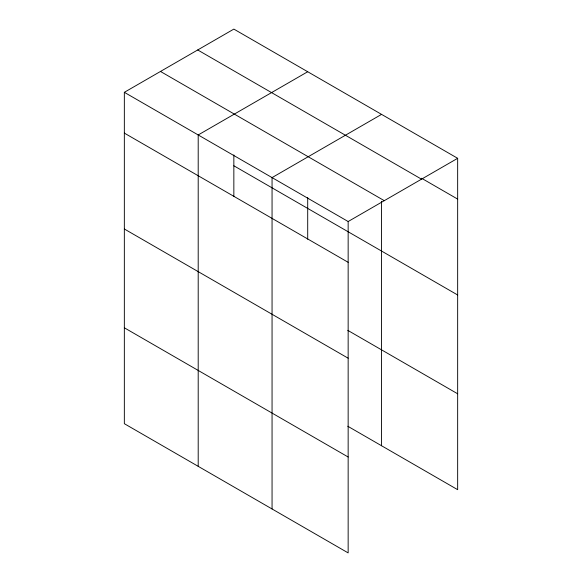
<?xml version="1.0" encoding="UTF-8"?>
<svg xmlns="http://www.w3.org/2000/svg" width="582" height="582" viewBox="0 0 582 582"><rect width="100%" height="100%" fill="white"/><g stroke="black" fill="none" stroke-linecap="round" stroke-linejoin="round"><path stroke-width="0.87" d="M233.848 196.592L233.848 154.921M307.703 197.56L307.703 239.231M348.152 358.206L348.152 221.531L124.344 92.32L124.344 423.689L348.152 552.9L348.152 358.206L124.344 228.995M381.559 201.299L381.559 445.747M347.774 426.242L457.656 489.68L457.656 158.311L233.848 29.1L124.344 92.32M307.703 71.739L198.2 134.959L198.2 466.328M381.559 114.378L272.056 177.605L272.056 508.966M348.152 221.531L457.656 158.311M421.572 178.259L457.656 199.095M197.713 49.965L421.521 179.176M160.479 71.455L384.287 200.674M233.848 165.775L457.656 294.987M124.344 133.103L348.152 262.315M347.774 330.35L457.656 393.788M124.344 327.797L348.152 457.008"/></g></svg>
